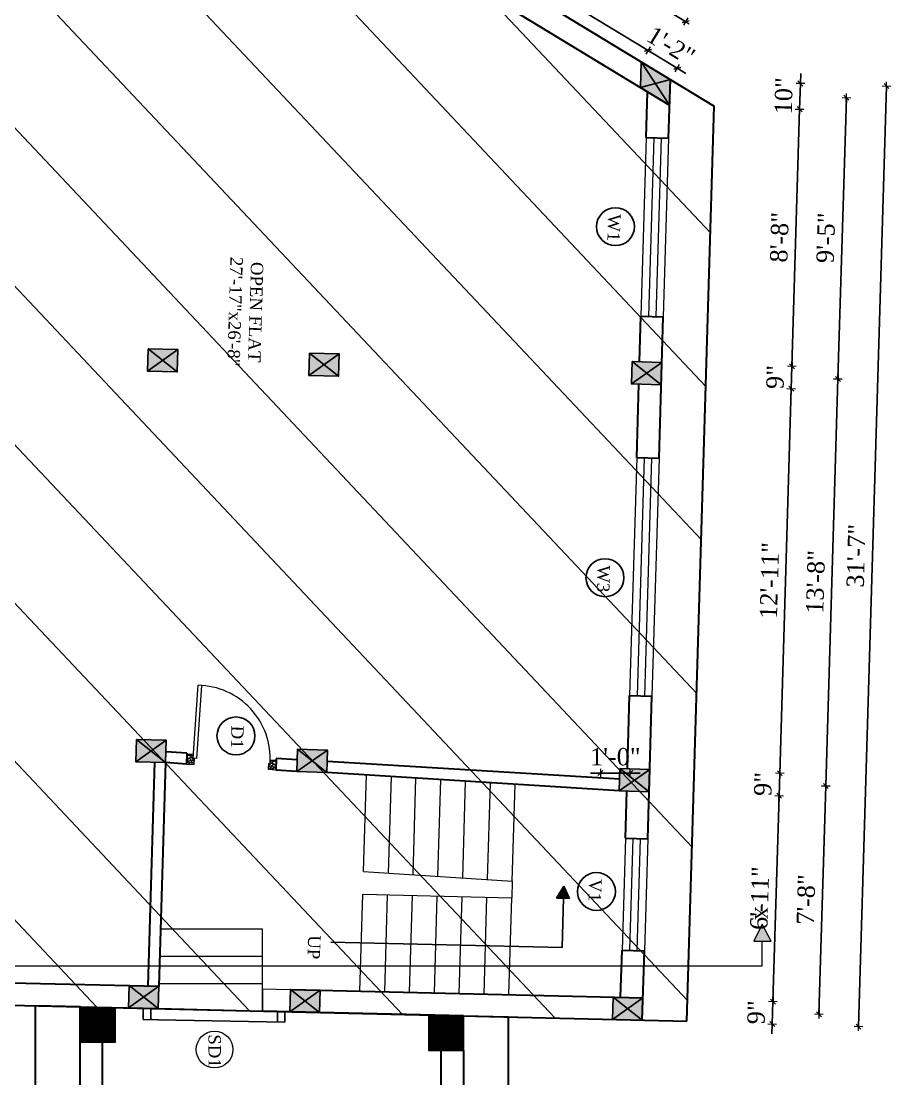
# Model space of a CAD drawing. Header units: inches. Extents: x 4069 to 291496, y -47643 to 12535.
# Drawn here: x 145456.6 to 145806.8, y -19759.8 to -19333.8 of the extents above; entities that cross this region are included whole.
import ezdxf

# ---------------------------------------------------------------- set-up
doc = ezdxf.new("R2010")
doc.units = ezdxf.units.IN
doc.header["$LTSCALE"] = 5
doc.header["$MEASUREMENT"] = 0
for name, color, linetype, lineweight in [('A-WALL', 7, 'Continuous', 9), ('Dimension', 7, 'Continuous', 18), ('DOOR', 62, 'Continuous', 0), ('Dw', 2, 'Continuous', 18), ('tefriş', 30, 'Continuous', 9)]:
    doc.layers.add(name, color=color, linetype=linetype, lineweight=lineweight)
doc.layers.add('dim line', color=7, linetype='Continuous', lineweight=15, true_color=0xfab2b2)
doc.layers.add('TEXT', color=6, linetype='Continuous')
doc.layers.add('WALL', color=7, linetype='Continuous')
doc.styles.add('ordinary', font='times.ttf')
doc.dimstyles.new('Copy of 96', dxfattribs={"dimtxt": 7, "dimasz": 4, "dimexe": 0.5, "dimexo": 0.5, "dimgap": 3, "dimtad": 1, "dimdec": 1, "dimzin": 11, "dimdsep": 46, "dimlunit": 4, "dimtxsty": 'ordinary', "dimblk": 'OBLIQUE', "dimcen": 0.09, "dimse1": 1, "dimse2": 1, "dimclrt": 6, "dimazin": 0, "dimtfac": 1, "dimtdec": 1, "dimtix": 1, "dimtmove": 2, "dimatfit": 3, "dimldrblk": 'leader', "dimfxl": 0.5, "dimfxlon": 1, "dimtolj": 1, "dimtzin": 0, "dimarcsym": 0})

# ---------------------------------------------------------------- blocks, each defined once
blk = doc.blocks.new('C1a')
at = {"color": 1, "ltscale": 5}
for p, q in [((18657.75, 4625.76), (18648.75, 4625.76)), ((18648.75, 4625.76), (18648.82, 4613.76)), ((18657.82, 4613.76), (18657.75, 4625.76)), ((18648.82, 4613.76), (18657.82, 4613.76))]:
    blk.add_line(p, q, dxfattribs=at)
blk = doc.blocks.new('c2a')
at = {"color": 1, "ltscale": 5}
for p, q in [((18091.63, 4625.76), (18084.82, 4613.76)), ((18101.98, 4625.76), (18091.63, 4625.76)), ((18095.17, 4613.76), (18101.98, 4625.76)), ((18084.82, 4613.76), (18095.17, 4613.76))]:
    blk.add_line(p, q, dxfattribs=at)
blk = doc.blocks.new('A$C27B36B59')
at = {"layer": 'DOOR'}
for p, q in [((0, 4), (0, 0)), ((2.5, 4), (0, 4)), ((0, 0), (3, 0)), ((2.5, 2.5), (2.5, 4)), ((3, 2.5), (2.5, 2.5)), ((3, 0), (3, 2.5))]:
    blk.add_line(p, q, dxfattribs=at)
for centre, radius, start, end in [((-1.4, -0.54), 4.75, 22.1411, 72.838), ((1.34, 2.09), 1.64, 45.138, 144.8948), ((2.21, 0.3), 2.49, 83.3149, 152.658), ((0.13, 0.37), 2.05, 349.4875, 93.6805), ((1.96, -0.47), 2.01, 58.7447, 166.495), ((-0.06, 0.32), 1.13, 343.542, 86.947), ((2.08, -0.4), 1.17, 38.2816, 160.1519)]:
    blk.add_arc(centre, radius, start, end, dxfattribs=at)
blk = doc.blocks.new('D2')
at = {"layer": 'DOOR'}
for p, q in [((74473.95, 24047.59), (74473.95, 24018.09)), ((74473.95, 24047.59), (74475.45, 24047.59)), ((74475.45, 24047.59), (74475.45, 24018.13))]:
    blk.add_line(p, q, dxfattribs=at)
blk.add_arc((74473.95, 24047.59), 29.5, 180, 272.9146, dxfattribs=at)
at = {"layer": 'DOOR', "xscale": -1, "rotation": 180}
blk.add_blockref('A$C27B36B59', (74441.95, 24050.09), dxfattribs=at)
at = {"layer": 'DOOR', "rotation": 180}
blk.add_blockref('A$C27B36B59', (74477.95, 24050.09), dxfattribs=at)
blk = doc.blocks.new('oblique')
at = {"color": 0, "lineweight": -2}
blk.add_line((0.25, 0.25), (-0.25, -0.25), dxfattribs=at)
at = {"layer": 'dim line', "lineweight": 9}
for p, q in [((-0.4375, 0), (0.4375, 0)), ((0, 0.4375), (0, -0.4375))]:
    blk.add_line(p, q, dxfattribs=at)
blk = doc.blocks.new('*D4717')
at = {"layer": 'A-WALL', "color": 0, "lineweight": -2, "ltscale": 50, "transparency": 16777216}
blk.add_line((145529.21, -19236.24), (145709.03, -19345.56), dxfattribs=at)
at = {"layer": 'Defpoints', "color": 0, "ltscale": 50, "transparency": 16777216}
for p in [(145526.43, -19240.8), (145709.03, -19345.56), (145706.25, -19350.13)]:
    blk.add_point(p, dxfattribs=at)
at = {"layer": 'A-WALL', "color": 0, "lineweight": -2, "ltscale": 50, "transparency": 16777216, "xscale": 4, "yscale": 4, "zscale": 4}
for p, rotation in [((145529.21, -19236.24), 148.7014709242149), ((145709.03, -19345.56), 328.701470924215)]:
    blk.add_blockref('oblique', p, dxfattribs=dict(at, rotation=rotation))
at = {"layer": 'A-WALL', "color": 6, "ltscale": 50, "transparency": 16777216, "insert": (145622.53, -19285.28), "char_height": 7, "attachment_point": 5, "rotation": 328.7015, "style": 'ordinary'}
blk.add_mtext('\\A1;17\'-6"', dxfattribs=at)
blk = doc.blocks.new('_OBLIQUE')
at = {"color": 0, "linetype": 'ByBlock'}
blk.add_line((-0.5, -0.5), (0.5, 0.5), dxfattribs=at)
blk = doc.blocks.new('leader')
at = {"layer": 'Dimension'}
for p, q in [((0, -4.33), (0, 4.33)), ((-4.42, 0), (4.42, 0))]:
    blk.add_line(p, q, dxfattribs=at)
blk = doc.blocks.new('*D4718')
at = {"layer": 'A-WALL', "color": 0, "lineweight": -2, "ltscale": 50, "transparency": 16777216}
for p, q in [((145709.03, -19345.56), (145705.61, -19343.48)), ((145709.03, -19345.56), (145720.82, -19352.73)), ((145720.82, -19352.73), (145724.24, -19354.81))]:
    blk.add_line(p, q, dxfattribs=at)
at = {"layer": 'Defpoints', "color": 0, "ltscale": 50, "transparency": 16777216}
for p in [(145706.25, -19350.13), (145720.82, -19352.73), (145718.04, -19357.29)]:
    blk.add_point(p, dxfattribs=at)
at = {"layer": 'A-WALL', "color": 0, "lineweight": -2, "ltscale": 50, "transparency": 16777216, "xscale": 4, "yscale": 4, "zscale": 4}
for p, rotation in [((145709.03, -19345.56), 328.701470924215), ((145720.82, -19352.73), 148.7014709242149)]:
    blk.add_blockref('oblique', p, dxfattribs=dict(at, rotation=rotation))
at = {"layer": 'A-WALL', "color": 6, "ltscale": 50, "transparency": 16777216, "insert": (145718.3, -19343.59), "char_height": 7, "attachment_point": 5, "rotation": 328.7015, "style": 'ordinary'}
blk.add_mtext('\\A1;1\'-2"', dxfattribs=at)
blk = doc.blocks.new('*D4719')
at = {"layer": 'A-WALL', "color": 0, "lineweight": -2, "ltscale": 50, "transparency": 16777216}
blk.add_line((145724.17, -19333.93), (145532.56, -19217.43), dxfattribs=at)
at = {"layer": 'Defpoints', "color": 0, "ltscale": 50, "transparency": 16777216}
for p in [(145532.56, -19217.43), (145520.54, -19237.22), (145712.15, -19353.71)]:
    blk.add_point(p, dxfattribs=at)
at = {"layer": 'A-WALL', "color": 0, "lineweight": -2, "ltscale": 50, "transparency": 16777216, "xscale": 4, "yscale": 4, "zscale": 4}
for p, rotation in [((145532.56, -19217.43), 148.7014709224112), ((145724.17, -19333.93), 328.7014709224112)]:
    blk.add_blockref('oblique', p, dxfattribs=dict(at, rotation=rotation))
at = {"layer": 'A-WALL', "color": 6, "ltscale": 50, "transparency": 16777216, "insert": (145631.78, -19270.08), "char_height": 7, "attachment_point": 5, "rotation": 328.7015, "style": 'ordinary'}
blk.add_mtext('\\A1;18\'-8"', dxfattribs=at)
blk = doc.blocks.new('*D4721')
at = {"layer": 'A-WALL', "color": 0, "lineweight": -2, "ltscale": 50, "transparency": 16777216}
blk.add_line((145406.45, -19121.6), (145738.58, -19323.52), dxfattribs=at)
at = {"layer": 'Defpoints', "color": 0, "ltscale": 50, "transparency": 16777216}
for p in [(145385.92, -19155.37), (145738.58, -19323.52), (145718.04, -19357.29)]:
    blk.add_point(p, dxfattribs=at)
at = {"layer": 'A-WALL', "color": 0, "lineweight": -2, "ltscale": 50, "transparency": 16777216, "xscale": 4, "yscale": 4, "zscale": 4}
for p, rotation in [((145406.45, -19121.6), 148.7014709224075), ((145738.58, -19323.52), 328.7014709224075)]:
    blk.add_blockref('oblique', p, dxfattribs=dict(at, rotation=rotation))
at = {"layer": 'A-WALL', "color": 6, "ltscale": 50, "transparency": 16777216, "insert": (145575.92, -19216.95), "char_height": 7, "attachment_point": 5, "rotation": 328.7015, "style": 'ordinary'}
blk.add_mtext('\\A1;32\'-5"', dxfattribs=at)
blk = doc.blocks.new('*D4722')
at = {"layer": 'A-WALL', "color": 0, "lineweight": -2, "ltscale": 50, "transparency": 16777216}
for p, q in [((145770.39, -19358.86), (145770.51, -19354.86)), ((145770.39, -19358.86), (145770.08, -19369.2)), ((145770.08, -19369.2), (145769.96, -19373.2))]:
    blk.add_line(p, q, dxfattribs=at)
at = {"layer": 'Defpoints', "color": 0, "ltscale": 50, "transparency": 16777216}
for p in [(145718.04, -19357.29), (145717.73, -19367.64), (145770.08, -19369.2)]:
    blk.add_point(p, dxfattribs=at)
at = {"layer": 'A-WALL', "color": 0, "lineweight": -2, "ltscale": 50, "transparency": 16777216, "xscale": 4, "yscale": 4, "zscale": 4}
for p, rotation in [((145770.39, -19358.86), 268.2899854281607), ((145770.08, -19369.2), 88.28998542816063)]:
    blk.add_blockref('oblique', p, dxfattribs=dict(at, rotation=rotation))
at = {"layer": 'A-WALL', "color": 6, "ltscale": 50, "transparency": 16777216, "insert": (145763.68, -19363.83), "char_height": 7, "attachment_point": 5, "rotation": 88.29, "style": 'ordinary'}
blk.add_mtext('\\A1;10"', dxfattribs=at)
blk = doc.blocks.new('*D4723')
at = {"layer": 'A-WALL', "color": 0, "lineweight": -2, "ltscale": 50, "transparency": 16777216}
blk.add_line((145770.08, -19369.2), (145766.99, -19472.81), dxfattribs=at)
at = {"layer": 'Defpoints', "color": 0, "ltscale": 50, "transparency": 16777216}
for p in [(145717.73, -19367.64), (145714.64, -19471.24), (145766.99, -19472.81)]:
    blk.add_point(p, dxfattribs=at)
at = {"layer": 'A-WALL', "color": 0, "lineweight": -2, "ltscale": 50, "transparency": 16777216, "xscale": 4, "yscale": 4, "zscale": 4}
for p, rotation in [((145770.08, -19369.2), 88.28998542889805), ((145766.99, -19472.81), 268.2899854288981)]:
    blk.add_blockref('oblique', p, dxfattribs=dict(at, rotation=rotation))
at = {"layer": 'A-WALL', "color": 6, "ltscale": 50, "transparency": 16777216, "insert": (145761.98, -19420.81), "char_height": 7, "attachment_point": 5, "rotation": 88.29, "style": 'ordinary'}
blk.add_mtext('\\A1;8\'-8"', dxfattribs=at)
blk = doc.blocks.new('*D4724')
at = {"layer": 'A-WALL', "color": 0, "lineweight": -2, "ltscale": 50, "transparency": 16777216}
for p, q in [((145766.99, -19472.81), (145767.11, -19468.81)), ((145766.99, -19472.81), (145766.72, -19481.8)), ((145766.72, -19481.8), (145766.6, -19485.8))]:
    blk.add_line(p, q, dxfattribs=at)
at = {"layer": 'Defpoints', "color": 0, "ltscale": 50, "transparency": 16777216}
for p in [(145714.64, -19471.24), (145714.37, -19480.24), (145766.72, -19481.8)]:
    blk.add_point(p, dxfattribs=at)
at = {"layer": 'A-WALL', "color": 0, "lineweight": -2, "ltscale": 50, "transparency": 16777216, "xscale": 4, "yscale": 4, "zscale": 4}
for p, rotation in [((145766.99, -19472.81), 268.2899854288981), ((145766.72, -19481.8), 88.28998542889808)]:
    blk.add_blockref('oblique', p, dxfattribs=dict(at, rotation=rotation))
at = {"layer": 'A-WALL', "color": 6, "ltscale": 50, "transparency": 16777216, "insert": (145760.29, -19477.11), "char_height": 7, "attachment_point": 5, "rotation": 88.29, "style": 'ordinary'}
blk.add_mtext('\\A1;9"', dxfattribs=at)
blk = doc.blocks.new('*D4725')
at = {"layer": 'A-WALL', "color": 0, "lineweight": -2, "ltscale": 50, "transparency": 16777216}
blk.add_line((145766.72, -19481.8), (145762.1, -19636.73), dxfattribs=at)
at = {"layer": 'Defpoints', "color": 0, "ltscale": 50, "transparency": 16777216}
for p in [(145714.37, -19480.24), (145709.75, -19635.17), (145762.1, -19636.73)]:
    blk.add_point(p, dxfattribs=at)
at = {"layer": 'A-WALL', "color": 0, "lineweight": -2, "ltscale": 50, "transparency": 16777216, "xscale": 4, "yscale": 4, "zscale": 4}
for p, rotation in [((145766.72, -19481.8), 88.28998542889805), ((145762.1, -19636.73), 268.2899854288981)]:
    blk.add_blockref('oblique', p, dxfattribs=dict(at, rotation=rotation))
at = {"layer": 'A-WALL', "color": 6, "ltscale": 50, "transparency": 16777216, "insert": (145757.91, -19559.07), "char_height": 7, "attachment_point": 5, "rotation": 88.29, "style": 'ordinary'}
blk.add_mtext('\\A1;12\'-11"', dxfattribs=at)
blk = doc.blocks.new('*D4726')
at = {"layer": 'A-WALL', "color": 0, "lineweight": -2, "ltscale": 50, "transparency": 16777216}
for p, q in [((145762.1, -19636.73), (145762.21, -19632.73)), ((145762.1, -19636.73), (145761.83, -19645.73)), ((145761.83, -19645.73), (145761.71, -19649.73))]:
    blk.add_line(p, q, dxfattribs=at)
at = {"layer": 'Defpoints', "color": 0, "ltscale": 50, "transparency": 16777216}
for p in [(145709.75, -19635.17), (145709.48, -19644.17), (145761.83, -19645.73)]:
    blk.add_point(p, dxfattribs=at)
at = {"layer": 'A-WALL', "color": 0, "lineweight": -2, "ltscale": 50, "transparency": 16777216, "xscale": 4, "yscale": 4, "zscale": 4}
for p, rotation in [((145762.1, -19636.73), 268.2899854288981), ((145761.83, -19645.73), 88.28998542889808)]:
    blk.add_blockref('oblique', p, dxfattribs=dict(at, rotation=rotation))
at = {"layer": 'A-WALL', "color": 6, "ltscale": 50, "transparency": 16777216, "insert": (145755.39, -19641.03), "char_height": 7, "attachment_point": 5, "rotation": 88.29, "style": 'ordinary'}
blk.add_mtext('\\A1;9"', dxfattribs=at)
blk = doc.blocks.new('*D4727')
at = {"layer": 'A-WALL', "color": 0, "lineweight": -2, "ltscale": 50, "transparency": 16777216}
blk.add_line((145761.83, -19645.73), (145759.35, -19728.69), dxfattribs=at)
at = {"layer": 'Defpoints', "color": 0, "ltscale": 50, "transparency": 16777216}
for p in [(145709.48, -19644.17), (145707, -19727.13), (145759.35, -19728.69)]:
    blk.add_point(p, dxfattribs=at)
at = {"layer": 'A-WALL', "color": 0, "lineweight": -2, "ltscale": 50, "transparency": 16777216, "xscale": 4, "yscale": 4, "zscale": 4}
for p, rotation in [((145761.83, -19645.73), 88.28998542889805), ((145759.35, -19728.69), 268.2899854288981)]:
    blk.add_blockref('oblique', p, dxfattribs=dict(at, rotation=rotation))
at = {"layer": 'A-WALL', "color": 6, "ltscale": 50, "transparency": 16777216, "insert": (145754.03, -19687.01), "char_height": 7, "attachment_point": 5, "rotation": 88.29, "style": 'ordinary'}
blk.add_mtext('\\A1;6\'-11"', dxfattribs=at)
blk = doc.blocks.new('*D4728')
at = {"layer": 'A-WALL', "color": 0, "lineweight": -2, "ltscale": 50, "transparency": 16777216}
for p, q in [((145759.35, -19728.69), (145759.47, -19724.69)), ((145759.35, -19728.69), (145759.08, -19737.69)), ((145759.08, -19737.69), (145758.96, -19741.69))]:
    blk.add_line(p, q, dxfattribs=at)
at = {"layer": 'Defpoints', "color": 0, "ltscale": 50, "transparency": 16777216}
for p in [(145707, -19727.13), (145706.73, -19736.13), (145759.08, -19737.69)]:
    blk.add_point(p, dxfattribs=at)
at = {"layer": 'A-WALL', "color": 0, "lineweight": -2, "ltscale": 50, "transparency": 16777216, "xscale": 4, "yscale": 4, "zscale": 4}
for p, rotation in [((145759.35, -19728.69), 268.2899854288981), ((145759.08, -19737.69), 88.28998542889808)]:
    blk.add_blockref('oblique', p, dxfattribs=dict(at, rotation=rotation))
at = {"layer": 'A-WALL', "color": 6, "ltscale": 50, "transparency": 16777216, "insert": (145752.65, -19732.99), "char_height": 7, "attachment_point": 5, "rotation": 88.29, "style": 'ordinary'}
blk.add_mtext('\\A1;9"', dxfattribs=at)
blk = doc.blocks.new('*D4729')
at = {"layer": 'A-WALL', "color": 0, "lineweight": -2, "ltscale": 50, "transparency": 16777216}
blk.add_line((145777.88, -19733.75), (145780.63, -19641.79), dxfattribs=at)
at = {"layer": 'Defpoints', "color": 0, "ltscale": 50, "transparency": 16777216}
for p in [(145709.61, -19639.67), (145780.63, -19641.79), (145706.87, -19731.63)]:
    blk.add_point(p, dxfattribs=at)
at = {"layer": 'A-WALL', "color": 0, "lineweight": -2, "ltscale": 50, "transparency": 16777216, "xscale": 4, "yscale": 4, "zscale": 4}
for p, rotation in [((145780.63, -19641.79), 88.28998542813659), ((145777.88, -19733.75), 268.2899854281366)]:
    blk.add_blockref('oblique', p, dxfattribs=dict(at, rotation=rotation))
at = {"layer": 'A-WALL', "color": 6, "ltscale": 50, "transparency": 16777216, "insert": (145772.69, -19687.57), "char_height": 7, "attachment_point": 5, "rotation": 88.29, "style": 'ordinary'}
blk.add_mtext('\\A1;7\'-8"', dxfattribs=at)
blk = doc.blocks.new('*D4730')
at = {"layer": 'A-WALL', "color": 0, "lineweight": -2, "ltscale": 50, "transparency": 16777216}
blk.add_line((145780.63, -19641.79), (145785.52, -19477.86), dxfattribs=at)
at = {"layer": 'Defpoints', "color": 0, "ltscale": 50, "transparency": 16777216}
for p in [(145714.51, -19475.74), (145785.52, -19477.86), (145709.61, -19639.67)]:
    blk.add_point(p, dxfattribs=at)
at = {"layer": 'A-WALL', "color": 0, "lineweight": -2, "ltscale": 50, "transparency": 16777216, "xscale": 4, "yscale": 4, "zscale": 4}
for p, rotation in [((145785.52, -19477.86), 88.28998542889802), ((145780.63, -19641.79), 268.289985428898)]:
    blk.add_blockref('oblique', p, dxfattribs=dict(at, rotation=rotation))
at = {"layer": 'A-WALL', "color": 6, "ltscale": 50, "transparency": 16777216, "insert": (145776.52, -19559.63), "char_height": 7, "attachment_point": 5, "rotation": 88.29, "style": 'ordinary'}
blk.add_mtext('\\A1;13\'-8"', dxfattribs=at)
blk = doc.blocks.new('*D4731')
at = {"layer": 'A-WALL', "color": 0, "lineweight": -2, "ltscale": 50, "transparency": 16777216}
blk.add_line((145785.52, -19477.86), (145788.9, -19364.59), dxfattribs=at)
at = {"layer": 'Defpoints', "color": 0, "ltscale": 50, "transparency": 16777216}
for p in [(145717.89, -19362.47), (145788.9, -19364.59), (145714.51, -19475.74)]:
    blk.add_point(p, dxfattribs=at)
at = {"layer": 'A-WALL', "color": 0, "lineweight": -2, "ltscale": 50, "transparency": 16777216, "xscale": 4, "yscale": 4, "zscale": 4}
for p, rotation in [((145788.9, -19364.59), 88.28998542889802), ((145785.52, -19477.86), 268.289985428898)]:
    blk.add_blockref('oblique', p, dxfattribs=dict(at, rotation=rotation))
at = {"layer": 'A-WALL', "color": 6, "ltscale": 50, "transparency": 16777216, "insert": (145780.65, -19421.03), "char_height": 7, "attachment_point": 5, "rotation": 88.29, "style": 'ordinary'}
blk.add_mtext('\\A1;9\'-5"', dxfattribs=at)
blk = doc.blocks.new('*D4732')
at = {"layer": 'A-WALL', "color": 0, "lineweight": -2, "ltscale": 50, "transparency": 16777216}
blk.add_line((145805.07, -19359.89), (145793.76, -19738.72), dxfattribs=at)
at = {"layer": 'Defpoints', "color": 0, "ltscale": 50, "transparency": 16777216}
for p in [(145718.04, -19357.29), (145706.73, -19736.13), (145793.76, -19738.72)]:
    blk.add_point(p, dxfattribs=at)
at = {"layer": 'A-WALL', "color": 0, "lineweight": -2, "ltscale": 50, "transparency": 16777216, "xscale": 4, "yscale": 4, "zscale": 4}
for p, rotation in [((145805.07, -19359.89), 88.28998542889805), ((145793.76, -19738.72), 268.289985428898)]:
    blk.add_blockref('oblique', p, dxfattribs=dict(at, rotation=rotation))
at = {"layer": 'A-WALL', "color": 6, "ltscale": 50, "transparency": 16777216, "insert": (145792.85, -19549.11), "char_height": 7, "attachment_point": 5, "rotation": 88.29, "style": 'ordinary'}
blk.add_mtext('\\A1;31\'-7"', dxfattribs=at)
blk = doc.blocks.new('*D4742')
at = {"layer": 'A-WALL', "color": 0, "lineweight": -2, "ltscale": 50, "transparency": 16777216}
for p, q in [((145689.88, -19636.63), (145685.88, -19636.63)), ((145701.88, -19636.63), (145689.88, -19636.63)), ((145701.88, -19636.63), (145705.88, -19636.63))]:
    blk.add_line(p, q, dxfattribs=at)
at = {"layer": 'Defpoints', "color": 0, "ltscale": 50, "transparency": 16777216}
for p in [(145689.88, -19565.11), (145701.88, -19565.04), (145689.88, -19636.63)]:
    blk.add_point(p, dxfattribs=at)
at = {"layer": 'A-WALL', "color": 0, "lineweight": -2, "ltscale": 50, "transparency": 16777216, "xscale": 4, "yscale": 4, "zscale": 4}
blk.add_blockref('oblique', (145689.88, -19636.63), dxfattribs=at)
at = {"layer": 'A-WALL', "color": 0, "lineweight": -2, "ltscale": 50, "transparency": 16777216, "xscale": 4, "yscale": 4, "zscale": 4, "rotation": 180}
blk.add_blockref('oblique', (145701.88, -19636.63), dxfattribs=at)
at = {"layer": 'A-WALL', "color": 6, "ltscale": 50, "transparency": 16777216, "insert": (145695.88, -19630.07), "char_height": 7, "attachment_point": 5, "style": 'ordinary'}
blk.add_mtext('\\A1;1\'-0"', dxfattribs=at)
blk = doc.blocks.new('x-x')
at = {"ltscale": 5}
for points in [[(11364.03, -701.52), (11364.03, -694.51), (11357.15, -698.09)], [(11364.03, -1135.52), (11364.03, -1128.51), (11357.15, -1132.09)]]:
    blk.add_hatch(color=256, dxfattribs=at).paths.add_polyline_path(points)
for p, q in [((11364.03, -694.51), (11357.15, -698.09)), ((11357.15, -698.09), (11364.03, -701.52)), ((11364.03, -701.52), (11364.03, -694.51)), ((11374.13, -698.09), (11364.03, -698.09)), ((11374.13, -698.09), (11374.13, -1132.09)), ((11364.03, -1128.51), (11357.15, -1132.09)), ((11364.03, -1135.52), (11364.03, -1128.51)), ((11357.15, -1132.09), (11364.03, -1135.52)), ((11374.13, -1132.09), (11364.03, -1132.09))]:
    blk.add_line(p, q, dxfattribs=at)
at = {"layer": 'A-WALL', "color": 1, "ltscale": 5}
blk.add_line((11374.13, -1120.09), (11374.13, -1132.09), dxfattribs=at)
at = {"layer": 'TEXT', "style": 'ordinary'}
for p in [(11350.08, -700.97), (11350.08, -1134.1)]:
    blk.add_text('X', height=5, dxfattribs=at).set_placement(p)

msp = doc.modelspace()

# ---------------------------------------------------------------- hatches: boundary and pattern name
at = {"layer": 'A-WALL', "ltscale": 5}
h = msp.add_hatch(dxfattribs=at)
h.set_pattern_fill('ANSI31', color=256, angle=270)
h.set_pattern_definition([(315, (143990.69162, 4800.60587), (0.08838834765, 0.08838834765), [])])
h.paths.add_polyline_path([(145494.41276, -19731.09326), (145480.41276, -19731.09326), (145480.41276, -19745.09326), (145494.41276, -19745.09326)])
h = msp.add_hatch(dxfattribs=at)
h.set_pattern_fill('ANSI31', color=256, angle=270)
h.set_pattern_definition([(315, (143981.97395, 4687.66016), (0.08838834765, 0.08838834765), [])])
h.paths.add_polyline_path([(145620.69509, -19734.41786), (145620.69509, -19748.41786), (145634.69509, -19748.41786), (145634.69509, -19734.41786)])
at = {"layer": 'WALL', "linetype": 'ByBlock', "ltscale": 5, "true_color": 0xf8991e}
h = msp.add_hatch(dxfattribs=at)
h.set_pattern_fill('ANSI31', color=30, scale=350, angle=268.2899854)
h.set_pattern_definition([(313.29, (148187.466, -11942.256), (31.8453, 29.99899), [])])
h.paths.add_polyline_path([(145356.44151, -19137.44994), (145735.72918, -19368.04712), (145724.72776, -19736.55158), (145338.83432, -19727.22159)])
h = msp.add_hatch(color=30, dxfattribs=at)
h.dxf.hatch_style = 1
h.paths.add_polyline_path([(145711.99211, -19358.882), (145705.94202, -19360.47011), (145717.73335, -19367.63893)])
h.paths.add_polyline_path([(145711.99211, -19358.882), (145717.73335, -19367.63893), (145718.04219, -19357.29388)])
h.paths.add_polyline_path([(145718.04219, -19357.29388), (145706.25087, -19350.12506), (145711.99211, -19358.882)])
h.paths.add_polyline_path([(145711.99211, -19358.882), (145706.25087, -19350.12506), (145705.94202, -19360.47011)])
h = msp.add_hatch(color=30, dxfattribs=at)
h.dxf.hatch_style = 1
h.paths.add_polyline_path([(145513.5763, -19470.38805), (145507.71325, -19465.71101), (145507.44469, -19474.707)])
h.paths.add_polyline_path([(145507.44469, -19474.707), (145519.43934, -19475.06509), (145513.5763, -19470.38805)])
h.paths.add_polyline_path([(145513.5763, -19470.38805), (145519.43934, -19475.06509), (145519.70791, -19466.0691)])
h.paths.add_polyline_path([(145519.70791, -19466.0691), (145507.71325, -19465.71101), (145513.5763, -19470.38805)])
h = msp.add_hatch(color=30, dxfattribs=at)
h.dxf.hatch_style = 1
h.paths.add_polyline_path([(145578.55377, -19472.1127), (145572.69073, -19467.43565), (145572.42216, -19476.43165)])
h.paths.add_polyline_path([(145572.42216, -19476.43165), (145584.41681, -19476.78974), (145578.55377, -19472.1127)])
h.paths.add_polyline_path([(145578.55377, -19472.1127), (145584.41681, -19476.78974), (145584.68538, -19467.79375)])
h.paths.add_polyline_path([(145584.68538, -19467.79375), (145572.69073, -19467.43565), (145578.55377, -19472.1127)])
h = msp.add_hatch(color=30, dxfattribs=at)
h.dxf.hatch_style = 1
h.paths.add_polyline_path([(145708.50871, -19475.56198), (145702.64567, -19470.88494), (145702.3771, -19479.88093)])
h.paths.add_polyline_path([(145702.3771, -19479.88093), (145714.37176, -19480.23902), (145708.50871, -19475.56198)])
h.paths.add_polyline_path([(145708.50871, -19475.56198), (145714.37176, -19480.23902), (145714.64033, -19471.24303)])
h.paths.add_polyline_path([(145714.64033, -19471.24303), (145702.64567, -19470.88494), (145708.50871, -19475.56198)])
h = msp.add_hatch(color=30, dxfattribs=at)
h.dxf.hatch_style = 1
h.paths.add_polyline_path([(145508.87873, -19627.73819), (145503.01568, -19623.06115), (145502.74712, -19632.05714)])
h.paths.add_polyline_path([(145502.74712, -19632.05714), (145514.74177, -19632.41523), (145508.87873, -19627.73819)])
h.paths.add_polyline_path([(145508.87873, -19627.73819), (145514.74177, -19632.41523), (145515.01034, -19623.41924)])
h.paths.add_polyline_path([(145515.01034, -19623.41924), (145503.01568, -19623.06115), (145508.87873, -19627.73819)])
h = msp.add_hatch(color=30, dxfattribs=at)
h.dxf.hatch_style = 1
h.paths.add_polyline_path([(145573.79075, -19631.65511), (145567.92771, -19626.97807), (145567.65914, -19635.97406)])
h.paths.add_polyline_path([(145567.65914, -19635.97406), (145579.65379, -19636.33215), (145573.79075, -19631.65511)])
h.paths.add_polyline_path([(145573.79075, -19631.65511), (145579.65379, -19636.33215), (145579.92236, -19627.33616)])
h.paths.add_polyline_path([(145579.92236, -19627.33616), (145567.92771, -19626.97807), (145573.79075, -19631.65511)])
h = msp.add_hatch(color=30, dxfattribs=at)
h.dxf.hatch_style = 1
h.paths.add_polyline_path([(145703.6148, -19639.48894), (145697.75175, -19634.8119), (145697.48319, -19643.80789)])
h.paths.add_polyline_path([(145697.48319, -19643.80789), (145709.47784, -19644.16599), (145703.6148, -19639.48894)])
h.paths.add_polyline_path([(145703.6148, -19639.48894), (145709.47784, -19644.16599), (145709.74641, -19635.16999)])
h.paths.add_polyline_path([(145709.74641, -19635.16999), (145697.75175, -19634.8119), (145703.6148, -19639.48894)])
at = {"layer": 'WALL', "linetype": 'ByBlock', "ltscale": 5}
msp.add_hatch(color=2, dxfattribs=at).paths.add_polyline_path([(145675.1628, -19682.19169), (145677.41926, -19687.12237), (145672.17335, -19686.96576)])
at = {"layer": 'WALL', "linetype": 'ByBlock', "ltscale": 5, "true_color": 0xf8991e}
h = msp.add_hatch(color=30, dxfattribs=at)
h.dxf.hatch_style = 1
h.paths.add_polyline_path([(145499.78666, -19731.22062), (145505.91938, -19726.8647), (145500.05524, -19722.22446)])
h.paths.add_polyline_path([(145499.78666, -19731.22062), (145511.78352, -19731.50494), (145505.91938, -19726.8647)])
h.paths.add_polyline_path([(145511.78352, -19731.50494), (145512.0521, -19722.50878), (145505.91938, -19726.8647)])
h.paths.add_polyline_path([(145505.91938, -19726.8647), (145512.0521, -19722.50878), (145500.05524, -19722.22446)])
h = msp.add_hatch(color=30, dxfattribs=at)
h.dxf.hatch_style = 1
h.paths.add_polyline_path([(145564.76965, -19732.76067), (145570.90236, -19728.40475), (145565.03822, -19723.76451)])
h.paths.add_polyline_path([(145564.76965, -19732.76067), (145576.76651, -19733.04499), (145570.90236, -19728.40475)])
h.paths.add_polyline_path([(145576.76651, -19733.04499), (145577.03508, -19724.04883), (145570.90236, -19728.40475)])
h.paths.add_polyline_path([(145570.90236, -19728.40475), (145577.03508, -19724.04883), (145565.03822, -19723.76451)])
h = msp.add_hatch(color=30, dxfattribs=at)
h.dxf.hatch_style = 1
h.paths.add_polyline_path([(145694.73561, -19735.84078), (145700.86833, -19731.48486), (145695.00419, -19726.84462)])
h.paths.add_polyline_path([(145694.73561, -19735.84078), (145706.73247, -19736.1251), (145700.86833, -19731.48486)])
h.paths.add_polyline_path([(145706.73247, -19736.1251), (145707.00104, -19727.12894), (145700.86833, -19731.48486)])
h.paths.add_polyline_path([(145700.86833, -19731.48486), (145707.00104, -19727.12894), (145695.00419, -19726.84462)])

# ---------------------------------------------------------------- linework, layer by layer
at = {"color": 1, "ltscale": 5}
for p, q in [((145706.25087, -19350.12506), (145717.73335, -19367.63893)), ((145718.04219, -19357.29388), (145705.94202, -19360.47011)), ((145507.44469, -19474.707), (145519.70791, -19466.0691)), ((145507.71325, -19465.71101), (145519.43934, -19475.06509)), ((145572.42216, -19476.43165), (145584.68538, -19467.79375)), ((145572.69073, -19467.43565), (145584.41681, -19476.78974)), ((145702.3771, -19479.88093), (145714.64033, -19471.24303)), ((145702.64567, -19470.88494), (145714.37176, -19480.23902)), ((145502.74712, -19632.05714), (145515.01034, -19623.41924)), ((145503.01568, -19623.06115), (145514.74177, -19632.41523)), ((145567.65914, -19635.97406), (145579.92236, -19627.33616)), ((145567.92771, -19626.97807), (145579.65379, -19636.33215)), ((145697.48319, -19643.80789), (145709.74641, -19635.16999)), ((145697.75175, -19634.8119), (145709.47784, -19644.16599)), ((145645.54844, -19640.84863), (145645.56966, -19640.51422)), ((145499.78666, -19731.22062), (145512.0521, -19722.50878)), ((145511.78352, -19731.50494), (145500.05524, -19722.22446)), ((145564.76965, -19732.76067), (145577.03508, -19724.04883)), ((145565.03822, -19723.76451), (145576.76651, -19733.04499)), ((145694.73561, -19735.84078), (145707.00104, -19727.12894)), ((145695.00419, -19726.84462), (145706.73247, -19736.1251))]:
    msp.add_line(p, q, dxfattribs=at)
at = {"layer": 'A-WALL', "lineweight": 30}
for p, q in [((145356.44151, -19137.44994), (145735.72918, -19368.04712)), ((145385.61098, -19165.71705), (145717.73335, -19367.63893)), ((145717.33736, -19380.90299), (145718.04219, -19357.29388)), ((145708.34137, -19380.63442), (145708.88985, -19362.26231)), ((145724.72776, -19736.55158), (145735.72918, -19368.04712)), ((145708.34137, -19380.63442), (145717.33736, -19380.90299)), ((145705.64433, -19470.97446), (145706.19282, -19452.60236)), ((145706.19282, -19452.60236), (145715.18881, -19452.87092)), ((145713.49145, -19509.72588), (145715.18881, -19452.87092)), ((145704.49546, -19509.45732), (145705.37577, -19479.97045)), ((145704.49546, -19509.45732), (145713.49145, -19509.72588)), ((145700.75042, -19634.90143), (145701.63073, -19605.41456)), ((145701.63073, -19605.41456), (145710.62672, -19605.68313)), ((145709.47784, -19644.16599), (145710.62672, -19605.68313)), ((145523.3591, -19628.61197), (145514.87061, -19628.09975)), ((145523.3591, -19628.61197), (145523.22852, -19632.98599)), ((145559.31038, -19630.78134), (145559.17239, -19635.40331)), ((145567.79887, -19631.29355), (145559.31038, -19630.78134)), ((145510.24377, -19632.28095), (145507.5541, -19722.37449)), ((145514.74177, -19632.41523), (145512.0521, -19722.50878)), ((145523.22852, -19632.98599), (145514.74177, -19632.41523)), ((145697.62292, -19639.12738), (145579.78263, -19632.01667)), ((145567.65914, -19635.97406), (145559.17239, -19635.40331)), ((145697.48319, -19643.80789), (145579.65379, -19636.33215)), ((145699.91446, -19662.90275), (145700.48185, -19643.89742)), ((145708.91045, -19663.17131), (145709.47784, -19644.16599)), ((145699.91446, -19662.90275), (145708.91045, -19663.17131)), ((145698.0034, -19726.9157), (145698.57162, -19707.88271)), ((145698.57162, -19707.88271), (145707.56761, -19708.15127)), ((145706.73247, -19736.1251), (145707.56761, -19708.15127)), ((145369.08953, -19719.12066), (145512.0521, -19722.50878)), ((145565.03822, -19723.76451), (145707.00104, -19727.12894)), ((145338.82881, -19727.40602), (145724.72776, -19736.55158)), ((145462.41276, -20086.24893), (145462.41276, -19730.33488)), ((145480.41276, -19730.76147), (145462.41276, -19730.33488)), ((145480.41276, -20097.88018), (145480.41276, -19730.76147)), ((145480.41276, -19730.76147), (145511.78352, -19731.50494)), ((145634.69509, -19734.41786), (145553.78352, -19732.50031)), ((145634.69509, -19748.41786), (145634.69509, -19734.41786)), ((145634.69509, -19734.41786), (145652.69509, -19734.84445)), ((145652.69509, -19734.84445), (145652.69509, -19837.30412)), ((145489.41276, -19855.30412), (145489.41276, -19745.09326)), ((145625.69509, -19855.30412), (145625.69509, -19748.41786)), ((145634.69509, -19748.41786), (145634.69509, -19855.30412))]:
    msp.add_line(p, q, dxfattribs=at)
at = {"layer": 'A-WALL', "ltscale": 5}
for p, q in [((145553.78352, -19699.50031), (145512.739, -19699.50031)), ((145553.78352, -19732.50031), (145553.78352, -19699.50031)), ((145553.78352, -19710.50031), (145512.4106, -19710.50031)), ((145553.78352, -19721.50031), (145512.0822, -19721.50031)), ((145553.78352, -19723.49778), (145553.78352, -19732.50031)), ((145553.78352, -19723.49778), (145565.03822, -19723.76451))]:
    msp.add_line(p, q, dxfattribs=at)
for points in [[(145494.41276, -19731.09326), (145494.41276, -19745.09326), (145480.41276, -19745.09326), (145480.41276, -19731.09326)], [(145620.69509, -19734.41786), (145620.69509, -19748.41786), (145634.69509, -19748.41786), (145634.69509, -19734.41786)]]:
    msp.add_lwpolyline(points, close=True, dxfattribs=at)
msp.add_circle((145534.4922, -19747.97196), 7.38406, dxfattribs=at)
at = {"layer": 'Dw', "color": 3}
for p, q in [((145708.34137, -19380.63442), (145706.19282, -19452.60236)), ((145711.34003, -19380.72394), (145709.19148, -19452.69188)), ((145714.3387, -19380.81347), (145712.19015, -19452.7814)), ((145717.33736, -19380.90299), (145715.18881, -19452.87092)), ((145704.49546, -19509.45732), (145701.63073, -19605.41456)), ((145707.49412, -19509.54684), (145704.62939, -19605.50409)), ((145710.49279, -19509.63636), (145707.62805, -19605.59361)), ((145713.49145, -19509.72588), (145710.62672, -19605.68313)), ((145699.91446, -19662.90275), (145698.57162, -19707.88271)), ((145702.91312, -19662.99227), (145701.57028, -19707.97223)), ((145705.91179, -19663.08179), (145704.56894, -19708.06175)), ((145708.91045, -19663.17131), (145707.56761, -19708.15127))]:
    msp.add_line(p, q, dxfattribs=at)
at = {"layer": 'tefriş', "ltscale": 5}
for p, q in [((145594.46694, -19676.32845), (145595.63074, -19637.34582)), ((145604.50854, -19676.96554), (145605.67234, -19637.98291)), ((145614.43802, -19677.59552), (145615.60182, -19638.61289)), ((145624.4572, -19678.2312), (145625.621, -19639.24856)), ((145634.43153, -19678.86402), (145635.59533, -19639.88139)), ((145644.40586, -19679.49685), (145645.56966, -19640.51422)), ((145654.38019, -19680.12967), (145655.54399, -19641.14704)), ((145594.46694, -19676.32845), (145654.38019, -19680.12967)), ((145654.38019, -19680.12967), (145654.17905, -19686.86688)), ((145593.03021, -19724.4279), (145594.19401, -19685.44527)), ((145594.19401, -19685.44527), (145654.17905, -19686.86688)), ((145603.02721, -19724.66483), (145604.19101, -19685.68219)), ((145613.02422, -19724.90175), (145614.18801, -19685.91912)), ((145623.02311, -19725.13872), (145624.18691, -19686.15608)), ((145633.01822, -19725.37559), (145634.18202, -19686.39296)), ((145643.01523, -19725.61252), (145644.17903, -19686.62988)), ((145653.01526, -19725.84951), (145654.17905, -19686.86688))]:
    msp.add_line(p, q, dxfattribs=at)
at = {"layer": 'TEXT'}
for centre in [(145695.91592, -19416.52935), (145691.69451, -19557.92999), (145543.1019, -19621.65437), (145688.28124, -19684.32241)]:
    msp.add_circle(centre, 7.64038, dxfattribs=at)
at = {"layer": 'WALL', "color": 2, "linetype": 'ByBlock', "ltscale": 5}
for p, q in [((145672.17335, -19686.96576), (145675.1628, -19682.19169)), ((145675.1628, -19682.19169), (145677.41926, -19687.12237)), ((145677.41926, -19687.12237), (145672.17335, -19686.96576)), ((145675.01774, -19687.05067), (145674.42659, -19706.85184)), ((145581.26475, -19704.76334), (145674.42659, -19706.85184))]:
    msp.add_line(p, q, dxfattribs=at)
at = {"layer": 'WALL', "color": 2, "linetype": 'ByBlock'}
for p, q in [((145505.78352, -19731.36274), (145505.78352, -19735.877)), ((145508.78352, -19731.43384), (145508.78352, -19735.9351)), ((145511.78352, -19731.50494), (145553.78352, -19732.50031)), ((145559.78352, -19732.64251), (145559.78352, -19736.94258)), ((145562.78352, -19732.7136), (145562.78352, -19737.00113)), ((145511.78352, -19736.0062), (145505.78352, -19735.864)), ((145511.67691, -19736.00367), (145562.78352, -19737.00113))]:
    msp.add_line(p, q, dxfattribs=at)
at = {"layer": 'WALL', "color": 2, "linetype": 'ByBlock', "ltscale": 5}
for points in [[(145706.25087, -19350.12506), (145705.94202, -19360.47011), (145717.73335, -19367.63893), (145718.04219, -19357.29388)], [(145507.71325, -19465.71101), (145507.44469, -19474.707), (145519.43934, -19475.06509), (145519.70791, -19466.0691)], [(145572.69073, -19467.43565), (145572.42216, -19476.43165), (145584.41681, -19476.78974), (145584.68538, -19467.79375)], [(145702.64567, -19470.88494), (145702.3771, -19479.88093), (145714.37176, -19480.23902), (145714.64033, -19471.24303)], [(145503.01568, -19623.06115), (145502.74712, -19632.05714), (145514.74177, -19632.41523), (145515.01034, -19623.41924)], [(145567.92771, -19626.97807), (145567.65914, -19635.97406), (145579.65379, -19636.33215), (145579.92236, -19627.33616)], [(145697.75175, -19634.8119), (145697.48319, -19643.80789), (145709.47784, -19644.16599), (145709.74641, -19635.16999)], [(145512.0521, -19722.50878), (145500.05524, -19722.22446), (145499.78666, -19731.22062), (145511.78352, -19731.50494)], [(145577.03508, -19724.04883), (145565.03822, -19723.76451), (145564.76965, -19732.76067), (145576.76651, -19733.04499)], [(145707.00104, -19727.12894), (145695.00419, -19726.84462), (145694.73561, -19735.84078), (145706.73247, -19736.1251)]]:
    msp.add_lwpolyline(points, close=True, dxfattribs=at)

# ---------------------------------------------------------------- block references
at = {"layer": 'A-WALL', "color": 1, "rotation": 270}
msp.add_blockref('x-x', (146453.13653, -8340.28492), dxfattribs=at)
at = {"layer": 'WALL', "color": 2, "linetype": 'ByBlock', "ltscale": 5}
for name, p, rotation in [('c2a', (141634.21464, -1135.68077), 268.2899854281387), ('C1a', (141444.84931, -944.03151), 268.2899854281578), ('C1a', (141509.83229, -945.57156), 268.2899854281578), ('C1a', (141639.79826, -948.65167), 268.2899854281387)]:
    msp.add_blockref(name, p, dxfattribs=dict(at, rotation=rotation))
at = {"layer": 'WALL', "color": 2, "linetype": 'ByBlock', "rotation": 176.1524916298332}
msp.add_blockref('D2', (221447.10979, -634.66511), dxfattribs=at)

# ---------------------------------------------------------------- texts
at = {"layer": 'TEXT', "style": 'ordinary'}
for s, rotation, p in [('W1', 268.2903735, (145693.00336, -19411.40716)), ('W3', 268.2903735, (145688.78195, -19552.8078)), ('D1', 268.2895973, (145541.30153, -19617.44872)), ('V1', 268.2903735, (145685.36868, -19679.20022)), ('UP', 268.2895973, (145572.19177, -19701.88311)), ('SD1', 270, (145532.04808, -19741.85444))]:
    msp.add_text(s, height=5, rotation=rotation, dxfattribs=at).set_placement(p)
at = {"layer": 'TEXT', "insert": (145540.18055, -19450.66193), "char_height": 5, "attachment_point": 8, "rotation": 268.2895973, "style": 'ordinary'}
msp.add_mtext_dynamic_manual_height_columns('OPEN FLAT\\P27\'-17"x26\'-8"', width=101.5687276, gutter_width=1720.71691, heights=[0], dxfattribs=at)

# ---------------------------------------------------------------- dimensions: what is measured, and where the dimension line sits
at = {"layer": 'A-WALL', "ltscale": 50}
for p1, p2, distance, picture, middle in [((145385.91983, -19155.372), (145718.04219, -19357.29388), 39.52759, '*D4721', (145575.92368, -19216.9519)), ((145712.14653, -19353.70947), (145520.53747, -19237.21608), -23.15088, '*D4719', (145631.77701, -19270.07517)), ((145718.04219, -19357.29388), (145717.73335, -19367.63893), 52.37244, '*D4722', (145763.67925, -19363.83348)), ((145706.86676, -19731.62702), (145709.61213, -19639.66799), -71.04877, '*D4729', (145772.68884, -19687.57159))]:
    dim = msp.add_aligned_dim(p1=p1, p2=p2, distance=distance, dimstyle='Copy of 96', override={"dimdec": 0, "dimblk": 'oblique', "dimtdec": 0, "dimarcsym": 1}, dxfattribs=at)
    dim.commit()
    dim.dimension.update_dxf_attribs({"geometry": picture, "text_midpoint": middle})
for base, p1, p2, angle, picture, middle in [((145709.02598, -19345.56054), (145526.43314, -19240.80049), (145706.25087, -19350.12506), 148.7014709, '*D4717', (145622.53055, -19285.28381)), ((145720.81731, -19352.72936), (145706.25087, -19350.12506), (145718.04219, -19357.29388), 148.7014709, '*D4718', (145718.29837, -19343.59088)), ((145793.75952, -19738.72323), (145718.04219, -19357.29388), (145706.73247, -19736.1251), 268.2899854, '*D4732', (145792.84665, -19549.11154)), ((145788.9049, -19364.58657), (145714.50604, -19475.74103), (145717.88777, -19362.46641), 268.2899854, '*D4731', (145780.64631, -19421.02781)), ((145766.98944, -19472.80587), (145717.73335, -19367.63893), (145714.64033, -19471.24303), 88.2899854, '*D4723', (145761.97831, -19420.80805)), ((145766.72087, -19481.80187), (145714.64033, -19471.24303), (145714.37176, -19480.23902), 88.2899854, '*D4724', (145760.28743, -19477.10779)), ((145785.52317, -19477.86119), (145709.61213, -19639.66799), (145714.50604, -19475.74103), 268.2899854, '*D4730', (145776.51857, -19559.6289)), ((145762.09553, -19636.73284), (145714.37176, -19480.23902), (145709.74641, -19635.16999), 88.2899854, '*D4725', (145757.91109, -19559.07339)), ((145761.82696, -19645.72883), (145709.74641, -19635.16999), (145709.47784, -19644.16599), 88.2899854, '*D4726', (145755.39351, -19641.03476)), ((145759.35016, -19728.69178), (145709.47784, -19644.16599), (145707.00104, -19727.12894), 88.2899854, '*D4727', (145754.03092, -19687.01453)), ((145759.08159, -19737.68794), (145707.00104, -19727.12894), (145706.73247, -19736.1251), 88.2899854, '*D4728', (145752.64814, -19732.99379))]:
    dim = msp.add_linear_dim(base=base, p1=p1, p2=p2, angle=angle, dimstyle='Copy of 96', override={"dimdec": 0, "dimblk": 'oblique', "dimtdec": 0, "dimarcsym": 1}, dxfattribs=at)
    dim.commit()
    dim.dimension.update_dxf_attribs({"geometry": picture, "text_midpoint": middle})
dim = msp.add_linear_dim(base=(145689.87535, -19636.63393), p1=(145701.87535, -19565.03516), p2=(145689.87535, -19565.10897), dimstyle='Copy of 96', override={"dimdec": 0, "dimblk": 'oblique', "dimtdec": 0, "dimarcsym": 1}, dxfattribs=at)
dim.commit()
dim.dimension.update_dxf_attribs({"geometry": '*D4742', "text_midpoint": (145695.87535, -19630.07336)})

doc.saveas('drawing.dxf')
